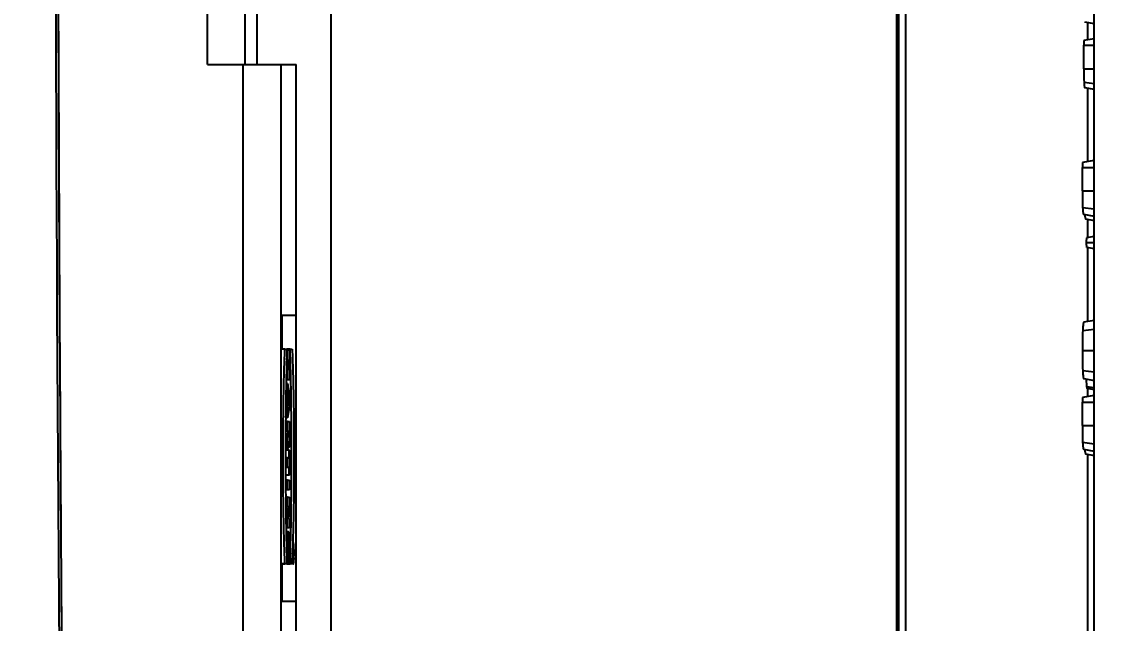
# Model space of a CAD drawing. Header units: millimetres. Extents: x 5828 to 6704, y 123 to 421.
# Drawn here: x 6439.602 to 6441.63, y 212.076 to 213.197 of the extents above; entities that cross this region are included whole.
import ezdxf

# ---------------------------------------------------------------- set-up
doc = ezdxf.new("R2010")
doc.units = ezdxf.units.MM
doc.layers.add('外形图', color=7, linetype='Continuous')
doc.layers.add('尺寸标注', color=7, linetype='Continuous')
doc.styles.add('微软雅黑', font='msyh.ttc', dxfattribs={"height": 1.5})
doc.dimstyles.new('尺寸标注_1_15比例', dxfattribs={"dimtxt": 1.5, "dimasz": 1.25, "dimexe": 0.5, "dimexo": 0.4, "dimgap": 0.5, "dimtad": 1, "dimdec": 1, "dimlfac": 15, "dimdsep": 46, "dimtxsty": '微软雅黑', "dimcen": 0.09, "dimadec": 0, "dimazin": 0, "dimtp": 0.01, "dimtm": 0.01, "dimtfac": 1, "dimtdec": 1, "dimtofl": 0, "dimtmove": 0, "dimatfit": 3, "dimfxl": 1, "dimtolj": 1, "dimarcsym": 0})

# ---------------------------------------------------------------- blocks, each defined once
blk = doc.blocks.new('*D791')
at = {"layer": 'Defpoints', "color": 0}
for p in [(6429.7498, 214.45), (6429.7498, 213.5834), (6447.9848, 213.5834)]:
    blk.add_point(p, dxfattribs=at)
at = {"layer": '尺寸标注', "color": 0, "lineweight": -2}
for p, q in [((6447.9848, 215.7), (6447.9848, 216.95)), ((6430.1498, 214.45), (6448.4848, 214.45)), ((6430.1498, 213.5834), (6448.4848, 213.5834)), ((6447.9848, 212.3334), (6447.9848, 208.1098))]:
    blk.add_line(p, q, dxfattribs=at)
at = {"layer": '尺寸标注', "color": 0}
for points in [[(6447.7765, 215.7), (6448.1932, 215.7), (6447.9848, 214.45)], [(6448.1932, 212.3334), (6447.7765, 212.3334), (6447.9848, 213.5834)]]:
    blk.add_solid(points, dxfattribs=at)
at = {"layer": '尺寸标注', "color": 0, "insert": (6446.7058, 209.5966), "char_height": 1.5, "attachment_point": 5, "rotation": 90, "style": '微软雅黑'}
blk.add_mtext('\\A1;13', dxfattribs=at)

msp = doc.modelspace()

# ---------------------------------------------------------------- linework, layer by layer
at = {"layer": '外形图', "color": 7, "linetype": 'Continuous'}
for p, q in [((6441.5988, 211.1685), (6441.5988, 213.5983)), ((6439.9475, 213.1167), (6439.9475, 213.4965)), ((6440.0175, 213.1167), (6440.0175, 213.4967)), ((6441.2305, 213.3168), (6441.2305, 211.4499)), ((6441.235, 211.455), (6441.235, 213.3117)), ((6441.2477, 211.4584), (6441.2477, 213.3084)), ((6440.0404, 213.1167), (6440.0404, 213.2167)), ((6440.177, 213.2167), (6440.177, 211.55)), ((6441.5808, 213.1966), (6441.5988, 213.1934)), ((6441.5867, 213.1628), (6441.5867, 213.1955)), ((6441.5988, 213.165), (6441.5795, 213.1616)), ((6441.5791, 213.1528), (6441.5988, 213.1528)), ((6441.5791, 213.1091), (6441.5791, 213.1528)), ((6439.9475, 213.1167), (6440.113, 213.1167)), ((6440.0141, 211.65), (6440.0141, 213.1167)), ((6440.0841, 213.1167), (6440.0841, 211.65)), ((6440.113, 211.65), (6440.113, 213.1167)), ((6441.5791, 213.1091), (6441.5988, 213.1091)), ((6441.5796, 213.0842), (6441.5988, 213.0818)), ((6441.5808, 213.0741), (6441.5988, 213.0709)), ((6441.5867, 212.9358), (6441.5867, 213.073)), ((6441.5765, 212.9253), (6441.5988, 212.9253)), ((6441.5765, 212.8816), (6441.5765, 212.9253)), ((6441.5988, 212.9379), (6441.5769, 212.9341)), ((6441.5765, 212.8816), (6441.5988, 212.8816)), ((6441.5771, 212.8505), (6441.5988, 212.8478)), ((6441.5786, 212.8378), (6441.5988, 212.8343)), ((6441.5826, 212.8291), (6441.5988, 212.8262)), ((6441.5867, 212.7945), (6441.5867, 212.8283)), ((6441.5839, 212.7853), (6441.5988, 212.7853)), ((6441.5988, 212.7966), (6441.5843, 212.7941)), ((6441.5843, 212.7766), (6441.5988, 212.774)), ((6441.5867, 212.6379), (6441.5867, 212.7761)), ((6440.0845, 212.65), (6440.1124, 212.65)), ((6440.0845, 212.1167), (6440.0845, 212.65)), ((6440.0858, 212.65), (6440.0858, 212.5868)), ((6440.1124, 212.65), (6440.1124, 212.1167)), ((6441.5988, 212.64), (6441.5791, 212.6366)), ((6441.5772, 212.6212), (6441.5988, 212.6238)), ((6440.0918, 212.5868), (6440.0845, 212.5868)), ((6440.0918, 212.5868), (6440.0956, 212.5868)), ((6440.0956, 212.5868), (6440.0955, 212.5851)), ((6440.0968, 212.5851), (6440.0955, 212.5851)), ((6440.1015, 212.5868), (6440.0956, 212.5868)), ((6440.0968, 212.5851), (6440.1002, 212.5851)), ((6440.0968, 212.567), (6440.0968, 212.5851)), ((6440.1002, 212.5851), (6440.1002, 212.567)), ((6440.1015, 212.5868), (6440.1052, 212.5868)), ((6441.5765, 212.5841), (6441.5988, 212.5841)), ((6440.0968, 212.567), (6440.095, 212.567)), ((6440.0981, 212.567), (6440.0968, 212.567)), ((6440.0981, 212.5474), (6440.0981, 212.567)), ((6440.1002, 212.567), (6440.099, 212.567)), ((6440.099, 212.567), (6440.099, 212.5474)), ((6440.0968, 212.5474), (6440.0945, 212.5474)), ((6440.0968, 212.5474), (6440.0981, 212.5474)), ((6440.0968, 212.5293), (6440.0968, 212.5474)), ((6440.099, 212.5474), (6440.1002, 212.5474)), ((6440.1002, 212.5474), (6440.1002, 212.5293)), ((6441.5772, 212.5469), (6441.5988, 212.5442)), ((6440.0941, 212.5293), (6440.094, 212.5228)), ((6440.0968, 212.5228), (6440.094, 212.5228)), ((6440.0968, 212.5293), (6440.0941, 212.5293)), ((6440.1002, 212.5293), (6440.0968, 212.5293)), ((6440.0968, 212.5049), (6440.0968, 212.5228)), ((6440.0968, 212.5228), (6440.1002, 212.5014)), ((6441.5791, 212.5316), (6441.5988, 212.5281)), ((6441.5838, 212.5307), (6441.5845, 212.517)), ((6441.5845, 212.517), (6441.5988, 212.5152)), ((6441.5848, 212.5141), (6441.5988, 212.5116)), ((6441.5867, 212.4983), (6441.5867, 212.5137)), ((6440.0968, 212.5049), (6440.0937, 212.5049)), ((6440.0973, 212.5016), (6440.0937, 212.5016)), ((6440.0973, 212.5016), (6440.0968, 212.5049)), ((6440.0973, 212.4814), (6440.0973, 212.5016)), ((6440.0981, 212.4859), (6440.0981, 212.4974)), ((6440.0991, 212.4917), (6440.0981, 212.4974)), ((6440.1002, 212.5014), (6440.1002, 212.4808)), ((6441.5988, 212.5004), (6441.5769, 212.4966)), ((6440.0973, 212.4814), (6440.0934, 212.4814)), ((6440.0968, 212.478), (6440.0934, 212.478)), ((6440.0968, 212.478), (6440.0973, 212.4814)), ((6440.1002, 212.4808), (6440.0968, 212.4583)), ((6440.0968, 212.4583), (6440.0968, 212.478)), ((6440.0991, 212.4917), (6440.0981, 212.4917)), ((6440.0981, 212.4859), (6440.0991, 212.4917)), ((6441.5765, 212.4878), (6441.5988, 212.4878)), ((6441.5765, 212.4441), (6441.5765, 212.4878)), ((6440.0932, 212.4583), (6440.0931, 212.4519)), ((6440.0968, 212.4583), (6440.0932, 212.4583)), ((6440.0968, 212.4338), (6440.093, 212.4338)), ((6440.0968, 212.4519), (6440.0931, 212.4519)), ((6440.0968, 212.4519), (6440.1002, 212.4519)), ((6440.0968, 212.4338), (6440.0968, 212.4519)), ((6440.098, 212.4338), (6440.0968, 212.4338)), ((6440.0968, 212.4208), (6440.098, 212.4338)), ((6440.0987, 212.4338), (6440.0994, 212.4338)), ((6440.1002, 212.4519), (6440.1002, 212.426)), ((6441.5765, 212.4441), (6441.5988, 212.4441)), ((6440.0968, 212.4208), (6440.0929, 212.4208)), ((6440.0968, 212.3989), (6440.0968, 212.4208)), ((6440.0982, 212.4152), (6440.0968, 212.3989)), ((6441.5771, 212.413), (6441.5988, 212.4103)), ((6440.0929, 212.4033), (6440.0929, 212.3989)), ((6440.0968, 212.3989), (6440.0929, 212.3989)), ((6440.0929, 212.3989), (6440.0929, 212.3981)), ((6440.0994, 212.3981), (6440.0929, 212.3981)), ((6440.0929, 212.3981), (6440.0929, 212.3839)), ((6440.0972, 212.4033), (6440.0992, 212.4033)), ((6440.0994, 212.3981), (6440.1002, 212.3981)), ((6440.0994, 212.3839), (6440.0994, 212.3981)), ((6440.1002, 212.3981), (6440.1002, 212.3517)), ((6441.5786, 212.4003), (6441.5988, 212.3968)), ((6440.0968, 212.3839), (6440.0929, 212.3839)), ((6440.0968, 212.3839), (6440.0994, 212.3839)), ((6440.0968, 212.3659), (6440.0968, 212.3839)), ((6441.5826, 212.3916), (6441.5988, 212.3887)), ((6441.5867, 211.4584), (6441.5867, 212.3908)), ((6440.0968, 212.3659), (6440.0929, 212.3659)), ((6440.0929, 212.3658), (6440.0929, 212.3517)), ((6440.0994, 212.3517), (6440.0929, 212.3517)), ((6440.0929, 212.3517), (6440.093, 212.3425)), ((6440.0994, 212.3659), (6440.0968, 212.3659)), ((6440.0994, 212.3517), (6440.0994, 212.3659)), ((6440.1002, 212.3517), (6440.0994, 212.3517)), ((6440.0968, 212.3426), (6440.093, 212.3426)), ((6440.0968, 212.3426), (6440.1002, 212.3426)), ((6440.0968, 212.3245), (6440.0968, 212.3426)), ((6440.1002, 212.3426), (6440.1002, 212.3245)), ((6440.0968, 212.3245), (6440.0931, 212.3245)), ((6440.0931, 212.3245), (6440.0932, 212.3109)), ((6440.0968, 212.3109), (6440.0932, 212.3109)), ((6440.1002, 212.3245), (6440.0968, 212.3245)), ((6440.0968, 212.3109), (6440.1002, 212.3109)), ((6440.0968, 212.2935), (6440.0968, 212.3109)), ((6440.1002, 212.3109), (6440.1002, 212.2878)), ((6440.0968, 212.2935), (6440.0934, 212.2935)), ((6440.0987, 212.294), (6440.0968, 212.2935)), ((6440.0968, 212.2765), (6440.0987, 212.294)), ((6440.0968, 212.2765), (6440.0936, 212.2765)), ((6440.0968, 212.2536), (6440.0968, 212.2765)), ((6440.099, 212.271), (6440.0983, 212.271)), ((6440.0983, 212.2703), (6440.099, 212.271)), ((6440.0984, 212.271), (6440.0983, 212.2703)), ((6440.1002, 212.2878), (6440.0984, 212.271)), ((6440.099, 212.271), (6440.1002, 212.271)), ((6440.1002, 212.271), (6440.1002, 212.2536)), ((6440.0968, 212.2536), (6440.094, 212.2536)), ((6440.094, 212.2535), (6440.0941, 212.2459)), ((6440.1002, 212.2536), (6440.0968, 212.2536)), ((6440.0984, 212.246), (6440.0941, 212.246)), ((6440.0942, 212.2428), (6440.0976, 212.2428)), ((6440.1062, 212.2129), (6440.106, 212.2086)), ((6440.1064, 212.2199), (6440.1062, 212.2129)), ((6440.1065, 212.2255), (6440.1064, 212.2199)), ((6440.1076, 212.2255), (6440.1065, 212.2255)), ((6440.1072, 212.213), (6440.107, 212.213)), ((6440.1072, 212.213), (6440.1081, 212.213)), ((6440.1072, 212.2086), (6440.1072, 212.213)), ((6440.1081, 212.213), (6440.1081, 212.2047)), ((6440.0976, 212.2066), (6440.0987, 212.2066)), ((6440.0987, 212.2066), (6440.0987, 212.1885)), ((6440.1002, 212.1992), (6440.1002, 212.198)), ((6440.1057, 212.1992), (6440.1057, 212.198)), ((6440.106, 212.2086), (6440.1059, 212.2059)), ((6440.1066, 212.2036), (6440.1066, 212.2032)), ((6440.1067, 212.1981), (6440.1067, 212.198)), ((6440.1072, 212.2086), (6440.1069, 212.2086)), ((6440.1069, 212.2063), (6440.1069, 212.2059)), ((6440.1069, 212.2038), (6440.1069, 212.2041)), ((6440.1069, 212.2036), (6440.1069, 212.2038)), ((6440.1072, 212.2028), (6440.1069, 212.2028)), ((6440.1075, 212.2086), (6440.1072, 212.2086)), ((6440.1072, 212.2028), (6440.1075, 212.2086)), ((6440.1072, 212.198), (6440.1072, 212.2028)), ((6440.1075, 212.2036), (6440.1073, 212.1992)), ((6440.1078, 212.1992), (6440.1073, 212.1992)), ((6440.1077, 212.2086), (6440.1079, 212.2086)), ((6440.1077, 212.2063), (6440.1077, 212.2086)), ((6440.1079, 212.2063), (6440.1077, 212.2063)), ((6440.1077, 212.2063), (6440.1077, 212.2053)), ((6440.1079, 212.2086), (6440.1079, 212.2063)), ((6440.1084, 212.2059), (6440.1084, 212.2063)), ((6440.1084, 212.2041), (6440.1084, 212.2038)), ((6440.1084, 212.2038), (6440.1084, 212.2036)), ((6440.1087, 212.2059), (6440.1087, 212.2063)), ((6440.1087, 212.2041), (6440.1087, 212.2047)), ((6440.0845, 212.1868), (6440.0918, 212.1868)), ((6440.1076, 212.1863), (6440.0845, 212.1863)), ((6440.0858, 212.1863), (6440.0858, 212.1167)), ((6440.0956, 212.1868), (6440.0918, 212.1868)), ((6440.0955, 212.1892), (6440.0955, 212.1885)), ((6440.097, 212.1885), (6440.0955, 212.1885)), ((6440.0955, 212.1885), (6440.0956, 212.1868)), ((6440.0956, 212.1868), (6440.1015, 212.1868)), ((6440.0987, 212.1885), (6440.097, 212.1885)), ((6440.0993, 212.1892), (6440.0987, 212.1892)), ((6440.1001, 212.1892), (6440.0993, 212.1892)), ((6440.1052, 212.1867), (6440.1015, 212.1868)), ((6440.1124, 212.1167), (6440.0845, 212.1167))]:
    msp.add_line(p, q, dxfattribs=at)
msp.add_lwpolyline([(6439.6854, 211.15), (6439.6822, 211.4464), (6439.6793, 211.7456), (6439.6767, 212.046), (6439.6746, 212.3474), (6439.6728, 212.6497), (6439.6713, 212.9526), (6439.6702, 213.2562), (6439.6695, 213.5601), (6439.6691, 213.8643), (6439.6691, 214.1686), (6439.6695, 214.4728), (6439.6702, 214.7769), (6439.6713, 215.0805), (6439.6728, 215.3836), (6439.6746, 215.6859), (6439.6767, 215.9874), (6439.6793, 216.2878), (6439.6822, 216.5869), (6439.6854, 216.8835)], dxfattribs=at)
for centre, radius, start, end in [((6444.0081, 212.4624), 3.9145, 178.2038, 178.4687), ((6444.6883, 212.4439), 4.5949, 178.4649, 178.7096), ((6445.3587, 212.4285), 5.2655, 178.7061, 178.9026), ((6447.0063, 212.3988), 6.9134, 178.97222, 179.50687), ((6448.1289, 212.3876), 8.0361, 179.67025, 179.88825), ((6447.9666, 212.3885), 7.8737, 179.53873, 179.67039), ((6448.1624, 212.3874), 8.0695, 180.02432, 180.15284), ((6447.8843, 212.3861), 7.7914, 180.32059, 180.45325), ((6447.779, 212.3853), 7.6861, 180.55449, 180.68409), ((6447.6091, 212.3832), 7.5162, 180.68398, 180.85568), ((6446.94, 212.3734), 6.8471, 180.85693, 181.00289), ((6445.0156, 212.3368), 4.9223, 181.0575, 181.7192), ((6439.3758, 212.2098), 0.7245, 0.2483, 1.2427), ((6439.0871, 212.2076), 1.0131, 0.0578, 0.3047), ((6440.4403, 212.2063), 0.3337, 178.8463, 179.5977), ((6440.4035, 212.207), 0.2969, 178.6983, 178.8402), ((6440.3174, 212.2066), 0.2105, 178.2773, 179.4675), ((6440.2689, 212.2081), 0.162, 177.9613, 178.2578), ((6439.931, 212.2076), 0.1774, 1.4404, 2.0219), ((6439.8712, 212.2062), 0.2372, 0.4414, 1.4087), ((6439.8119, 212.207), 0.2967, 1.163, 1.3017), ((6439.7647, 212.2061), 0.3439, 0.4076, 1.1455), ((6438.6431, 212.2095), 1.4571, 359.2001, 359.5477), ((6438.8999, 212.2076), 1.2004, 359.6014, 0.0488), ((6437.1831, 212.3035), 2.9244, 357.7116, 357.9316), ((6436.8196, 212.3166), 3.2882, 357.9534, 358.0713), ((6440.4781, 212.2059), 0.3715, 179.5832, 180.001), ((6440.4793, 212.2059), 0.3727, 179.9995, 180.3497), ((6440.4459, 212.2056), 0.3393, 180.4055, 181.2748), ((6440.3627, 212.206), 0.2557, 179.417, 179.55), ((6440.3711, 212.2059), 0.2642, 179.5508, 179.9225), ((6440.3722, 212.2059), 0.2653, 179.9992, 180.403), ((6440.3242, 212.2054), 0.2173, 180.4581, 181.617), ((6440.2729, 212.2039), 0.1659, 181.6315, 182.0374), ((6440.066, 212.2063), 0.0419, 359.4613, 0.0017), ((6439.873, 212.2056), 0.2353, 358.5903, 359.5045), ((6439.9309, 212.2043), 0.1774, 357.9766, 358.5621), ((6439.8442, 212.2059), 0.2642, 0.0774, 0.4492), ((6439.8418, 212.2059), 0.2666, 359.7412, 0.0001), ((6439.8455, 212.2059), 0.2629, 359.5968, 359.7413), ((6439.7596, 212.2057), 0.349, 359.1616, 359.5922), ((6439.7849, 212.2053), 0.3237, 358.9145, 359.1612), ((6439.7375, 212.2059), 0.3712, 0.0607, 0.4112), ((6439.7344, 212.2059), 0.3742, 359.821, 0), ((6439.7411, 212.2059), 0.3676, 359.5881, 359.7188)]:
    msp.add_arc(centre, radius, start, end, dxfattribs=at)
msp.add_ellipse((6440.3703, 214.0167), major_axis=(0, 13.4821), ratio=0.052408, start_param=1.354859, end_param=1.786734, dxfattribs=at)
for points, knots in [([(6439.6853, 211.15), (6439.6799, 211.6249), (6439.6717, 212.5805), (6439.6677, 214.0167), (6439.6717, 215.4529), (6439.6799, 216.4085), (6439.6853, 216.8835)], [0, 0, 0, 0, 0.248536, 0.5, 0.751464, 1, 1, 1, 1]), ([(6441.5795, 213.1616), (6441.5795, 213.1615), (6441.5794, 213.1613), (6441.5793, 213.161), (6441.5793, 213.1602), (6441.5792, 213.1591), (6441.5791, 213.1577), (6441.5791, 213.1556), (6441.5791, 213.1539), (6441.5791, 213.1528)], [0, 0, 0, 0, 0.017238, 0.062121, 0.145094, 0.270706, 0.431866, 0.614066, 1, 1, 1, 1]), ([(6441.5791, 213.1091), (6441.5791, 213.1068), (6441.5791, 213.0985), (6441.5793, 213.0902), (6441.5796, 213.0842)], [0, 0, 0, 0, 0.273861, 1, 1, 1, 1]), ([(6441.5796, 213.0842), (6441.5797, 213.0828), (6441.5798, 213.0807), (6441.58, 213.0782), (6441.5801, 213.0768), (6441.5803, 213.0756), (6441.5805, 213.0748), (6441.5806, 213.0743), (6441.5807, 213.0741), (6441.5808, 213.0741)], [0, 0, 0, 0, 0.418932, 0.591269, 0.73446, 0.84641, 0.926565, 0.976216, 1, 1, 1, 1]), ([(6441.5769, 212.9341), (6441.5769, 212.934), (6441.5768, 212.9338), (6441.5767, 212.9335), (6441.5766, 212.9327), (6441.5766, 212.9316), (6441.5765, 212.9302), (6441.5765, 212.9281), (6441.5765, 212.9264), (6441.5765, 212.9253)], [0, 0, 0, 0, 0.017238, 0.062121, 0.145094, 0.270706, 0.431866, 0.614066, 1, 1, 1, 1]), ([(6441.5765, 212.8816), (6441.5765, 212.876), (6441.5766, 212.8656), (6441.5769, 212.8553), (6441.5771, 212.8505)], [0, 0, 0, 0, 0.539095, 1, 1, 1, 1]), ([(6441.5771, 212.8505), (6441.5772, 212.8487), (6441.5773, 212.8462), (6441.5776, 212.8431), (6441.5778, 212.8413), (6441.578, 212.8399), (6441.5782, 212.8388), (6441.5784, 212.8382), (6441.5785, 212.8378), (6441.5786, 212.8378)], [0, 0, 0, 0, 0.414606, 0.583969, 0.725776, 0.838701, 0.921828, 0.974885, 1, 1, 1, 1]), ([(6441.5811, 212.8374), (6441.5812, 212.8361), (6441.5814, 212.834), (6441.5817, 212.8314), (6441.582, 212.8299), (6441.5823, 212.8292), (6441.5825, 212.8291), (6441.5826, 212.8291)], [0, 0, 0, 0, 0.4359, 0.742818, 0.923569, 0.972207, 1, 1, 1, 1]), ([(6441.5843, 212.7941), (6441.5843, 212.794), (6441.5842, 212.7938), (6441.5841, 212.7935), (6441.5841, 212.7927), (6441.584, 212.7916), (6441.5839, 212.7902), (6441.5839, 212.7881), (6441.5839, 212.7864), (6441.5839, 212.7853)], [0, 0, 0, 0, 0.017238, 0.062121, 0.145094, 0.270706, 0.431866, 0.614066, 1, 1, 1, 1]), ([(6441.5839, 212.7853), (6441.5839, 212.7842), (6441.5839, 212.7825), (6441.5839, 212.7804), (6441.584, 212.779), (6441.5841, 212.7779), (6441.5841, 212.7772), (6441.5842, 212.7768), (6441.5843, 212.7766), (6441.5843, 212.7766)], [0, 0, 0, 0, 0.385961, 0.568168, 0.72933, 0.85493, 0.937891, 0.982767, 1, 1, 1, 1]), ([(6441.5791, 212.6366), (6441.579, 212.6365), (6441.5787, 212.6361), (6441.5785, 212.6354), (6441.5783, 212.6341), (6441.578, 212.6324), (6441.5778, 212.6302), (6441.5775, 212.6264), (6441.5774, 212.6233), (6441.5772, 212.6212)], [0, 0, 0, 0, 0.023899, 0.074386, 0.155767, 0.268896, 0.412749, 0.58486, 1, 1, 1, 1]), ([(6441.5772, 212.6212), (6441.577, 212.6155), (6441.5766, 212.6031), (6441.5765, 212.5907), (6441.5765, 212.5841)], [0, 0, 0, 0, 0.460706, 1, 1, 1, 1]), ([(6440.0918, 212.1868), (6440.0912, 212.2019), (6440.0902, 212.2334), (6440.0892, 212.2823), (6440.0885, 212.3339), (6440.0882, 212.4041), (6440.0888, 212.4735), (6440.0902, 212.5402), (6440.0912, 212.5717), (6440.0918, 212.5868)], [0, 0, 0, 0, 0.113095, 0.236592, 0.3666, 0.499979, 0.763259, 0.886762, 1, 1, 1, 1]), ([(6440.1015, 212.1868), (6440.1025, 212.2189), (6440.1038, 212.2856), (6440.1044, 212.3867), (6440.1039, 212.4723), (6440.1028, 212.539), (6440.102, 212.5712), (6440.1015, 212.5868)], [0, 0, 0, 0, 0.241097, 0.500014, 0.758676, 0.882902, 1, 1, 1, 1]), ([(6440.1052, 212.5868), (6440.1058, 212.5734), (6440.1067, 212.5455), (6440.1077, 212.5023), (6440.1084, 212.4567), (6440.1088, 212.3939), (6440.1085, 212.3167), (6440.1074, 212.2553), (6440.1065, 212.2255)], [0, 0, 0, 0, 0.111069, 0.23178, 0.358817, 0.489745, 0.752736, 1, 1, 1, 1]), ([(6441.5765, 212.5841), (6441.5765, 212.5774), (6441.5766, 212.565), (6441.577, 212.5526), (6441.5772, 212.5469)], [0, 0, 0, 0, 0.539193, 1, 1, 1, 1]), ([(6441.5772, 212.5469), (6441.5774, 212.5447), (6441.5775, 212.5417), (6441.5778, 212.5379), (6441.578, 212.5357), (6441.5783, 212.534), (6441.5785, 212.5327), (6441.5787, 212.532), (6441.579, 212.5316), (6441.5791, 212.5316)], [0, 0, 0, 0, 0.416211, 0.58842, 0.732111, 0.844909, 0.92592, 0.97614, 1, 1, 1, 1]), ([(6441.5845, 212.517), (6441.5845, 212.5166), (6441.5845, 212.5159), (6441.5846, 212.5151), (6441.5846, 212.5146), (6441.5847, 212.5143), (6441.5847, 212.5142), (6441.5847, 212.5141), (6441.5848, 212.5141)], [0, 0, 0, 0, 0.392897, 0.709849, 0.829768, 0.918845, 0.975042, 1, 1, 1, 1]), ([(6441.5769, 212.4966), (6441.5769, 212.4965), (6441.5768, 212.4963), (6441.5767, 212.496), (6441.5766, 212.4952), (6441.5766, 212.4941), (6441.5765, 212.4927), (6441.5765, 212.4906), (6441.5765, 212.4889), (6441.5765, 212.4878)], [0, 0, 0, 0, 0.017238, 0.062121, 0.145094, 0.270706, 0.431866, 0.614066, 1, 1, 1, 1]), ([(6440.0987, 212.4338), (6440.0987, 212.4332), (6440.0987, 212.4319), (6440.0987, 212.4299), (6440.0987, 212.428), (6440.0987, 212.4262), (6440.0988, 212.4246), (6440.0989, 212.4236), (6440.0989, 212.423), (6440.099, 212.4227), (6440.099, 212.4225), (6440.0991, 212.4224), (6440.0991, 212.4224)], [0, 0, 0, 0, 0.17147, 0.34349, 0.514907, 0.676504, 0.816113, 0.92053, 0.955722, 0.9797, 0.993776, 1, 1, 1, 1]), ([(6440.0991, 212.4224), (6440.0991, 212.4224), (6440.0992, 212.4225), (6440.0992, 212.4227), (6440.0993, 212.423), (6440.0993, 212.4236), (6440.0994, 212.4247), (6440.0994, 212.4263), (6440.0995, 212.4281), (6440.0995, 212.43), (6440.0995, 212.4319), (6440.0995, 212.4332), (6440.0994, 212.4338)], [0, 0, 0, 0, 0.006161, 0.020344, 0.044658, 0.080483, 0.187858, 0.330516, 0.492444, 0.662355, 0.83158, 1, 1, 1, 1]), ([(6441.5765, 212.4441), (6441.5765, 212.4385), (6441.5766, 212.4281), (6441.5769, 212.4178), (6441.5771, 212.413)], [0, 0, 0, 0, 0.539095, 1, 1, 1, 1]), ([(6440.0992, 212.4033), (6440.0992, 212.4033), (6440.0991, 212.4033), (6440.099, 212.4036), (6440.0989, 212.4042), (6440.0987, 212.4052), (6440.0986, 212.4065), (6440.0985, 212.4082), (6440.0984, 212.4103), (6440.0983, 212.4126), (6440.0982, 212.4143), (6440.0982, 212.4152)], [0, 0, 0, 0, 0.007736, 0.022146, 0.074193, 0.156993, 0.269322, 0.410861, 0.581588, 0.779619, 1, 1, 1, 1]), ([(6440.1002, 212.426), (6440.1002, 212.4246), (6440.1002, 212.4218), (6440.1002, 212.4178), (6440.1001, 212.4139), (6440.1, 212.4105), (6440.0998, 212.408), (6440.0997, 212.4063), (6440.0996, 212.4052), (6440.0995, 212.4044), (6440.0994, 212.4038), (6440.0993, 212.4035), (6440.0992, 212.4033), (6440.0992, 212.4033)], [0, 0, 0, 0, 0.184969, 0.36574, 0.534491, 0.685656, 0.813967, 0.867888, 0.913787, 0.950515, 0.97699, 0.993028, 1, 1, 1, 1]), ([(6441.5771, 212.413), (6441.5772, 212.4112), (6441.5773, 212.4087), (6441.5776, 212.4056), (6441.5778, 212.4038), (6441.578, 212.4024), (6441.5782, 212.4013), (6441.5784, 212.4007), (6441.5785, 212.4003), (6441.5786, 212.4003)], [0, 0, 0, 0, 0.414606, 0.583969, 0.725775, 0.838701, 0.921828, 0.974885, 1, 1, 1, 1]), ([(6441.5811, 212.3999), (6441.5812, 212.3986), (6441.5814, 212.3965), (6441.5817, 212.3939), (6441.582, 212.3924), (6441.5823, 212.3917), (6441.5825, 212.3916), (6441.5826, 212.3916)], [0, 0, 0, 0, 0.4359, 0.742818, 0.923569, 0.972207, 1, 1, 1, 1]), ([(6440.097, 212.1885), (6440.0969, 212.1934), (6440.0967, 212.2034), (6440.0967, 212.2159), (6440.0968, 212.2257), (6440.097, 212.2325), (6440.0972, 212.2381), (6440.0974, 212.2414), (6440.0976, 212.2428)], [0, 0, 0, 0, 0.2707, 0.551734, 0.688861, 0.816676, 0.924861, 1, 1, 1, 1]), ([(6440.0976, 212.2428), (6440.0976, 212.2432), (6440.0978, 212.244), (6440.098, 212.245), (6440.0981, 212.2456), (6440.0983, 212.246), (6440.0984, 212.246)], [0, 0, 0, 0, 0.41752, 0.720516, 0.911088, 1, 1, 1, 1]), ([(6440.0984, 212.246), (6440.0985, 212.246), (6440.0986, 212.2458), (6440.0988, 212.2454), (6440.099, 212.2444), (6440.0992, 212.2428), (6440.0995, 212.2404), (6440.0997, 212.2375), (6440.0998, 212.2339), (6440.1, 212.2299), (6440.1001, 212.227), (6440.1001, 212.2255)], [0, 0, 0, 0, 0.007438, 0.020692, 0.070058, 0.151712, 0.265643, 0.410854, 0.584438, 0.782728, 1, 1, 1, 1]), ([(6440.0985, 212.2264), (6440.0984, 212.2264), (6440.0983, 212.2263), (6440.0982, 212.2259), (6440.098, 212.2249), (6440.0979, 212.2232), (6440.0977, 212.2207), (6440.0976, 212.2176), (6440.0976, 212.214), (6440.0976, 212.2103), (6440.0976, 212.2078), (6440.0976, 212.2066)], [0, 0, 0, 0, 0.006165, 0.018498, 0.06595, 0.150539, 0.278417, 0.442535, 0.624879, 0.812358, 1, 1, 1, 1]), ([(6440.0993, 212.1892), (6440.0993, 212.1911), (6440.0994, 212.1951), (6440.0994, 212.2011), (6440.0994, 212.2071), (6440.0994, 212.2121), (6440.0994, 212.216), (6440.0993, 212.2187), (6440.0992, 212.2211), (6440.0991, 212.2231), (6440.099, 212.2245), (6440.0988, 212.2255), (6440.0987, 212.2261), (6440.0985, 212.2264), (6440.0985, 212.2264)], [0, 0, 0, 0, 0.157354, 0.319083, 0.481684, 0.643589, 0.721831, 0.794869, 0.859386, 0.912143, 0.951529, 0.977947, 0.993434, 1, 1, 1, 1]), ([(6440.1076, 212.2255), (6440.1076, 212.2255), (6440.1075, 212.2255), (6440.1074, 212.2252), (6440.1073, 212.2246), (6440.1072, 212.2236), (6440.1071, 212.2222), (6440.1069, 212.2205), (6440.1068, 212.2185), (6440.1068, 212.2162), (6440.1067, 212.2146), (6440.1067, 212.2137)], [0, 0, 0, 0, 0.007612, 0.022019, 0.075073, 0.160715, 0.277496, 0.423088, 0.594493, 0.788145, 1, 1, 1, 1]), ([(6440.1076, 212.2199), (6440.1076, 212.2199), (6440.1075, 212.2198), (6440.1075, 212.2195), (6440.1074, 212.2189), (6440.1073, 212.2183), (6440.1072, 212.2174), (6440.1071, 212.2159), (6440.1071, 212.2147), (6440.107, 212.2138)], [0, 0, 0, 0, 0.022048, 0.073927, 0.15743, 0.271786, 0.415475, 0.586456, 1, 1, 1, 1]), ([(6440.1086, 212.2137), (6440.1086, 212.2146), (6440.1085, 212.2162), (6440.1084, 212.2185), (6440.1083, 212.2205), (6440.1082, 212.2222), (6440.1081, 212.2236), (6440.108, 212.2246), (6440.1078, 212.2252), (6440.1077, 212.2255), (6440.1077, 212.2255), (6440.1076, 212.2255)], [0, 0, 0, 0, 0.211855, 0.405507, 0.576912, 0.722504, 0.839285, 0.924927, 0.977981, 0.992388, 1, 1, 1, 1]), ([(6440.1083, 212.2138), (6440.1082, 212.2147), (6440.1082, 212.2159), (6440.1081, 212.2174), (6440.108, 212.2183), (6440.1079, 212.2189), (6440.1078, 212.2195), (6440.1078, 212.2198), (6440.1077, 212.2199), (6440.1076, 212.2199)], [0, 0, 0, 0, 0.413541, 0.584522, 0.728211, 0.842569, 0.926073, 0.977952, 1, 1, 1, 1]), ([(6440.1067, 212.198), (6440.1067, 212.1971), (6440.1068, 212.1955), (6440.1068, 212.1933), (6440.1069, 212.1913), (6440.1071, 212.1896), (6440.1072, 212.1882), (6440.1073, 212.1872), (6440.1074, 212.1866), (6440.1075, 212.1863), (6440.1076, 212.1863), (6440.1076, 212.1863)], [0, 0, 0, 0, 0.212036, 0.405755, 0.577147, 0.722679, 0.839383, 0.924957, 0.977969, 0.992373, 1, 1, 1, 1]), ([(6440.1076, 212.1919), (6440.1076, 212.1919), (6440.1075, 212.1921), (6440.1075, 212.1924), (6440.1074, 212.1929), (6440.1073, 212.1936), (6440.1072, 212.1945), (6440.1071, 212.196), (6440.1071, 212.1972), (6440.107, 212.198)], [0, 0, 0, 0, 0.02205, 0.073927, 0.157426, 0.271779, 0.415466, 0.586446, 1, 1, 1, 1]), ([(6440.1078, 212.1992), (6440.1078, 212.1992), (6440.1078, 212.1994), (6440.1077, 212.1996), (6440.1077, 212.2), (6440.1076, 212.2005), (6440.1076, 212.2012), (6440.1076, 212.2022), (6440.1076, 212.203), (6440.1075, 212.2036)], [0, 0, 0, 0, 0.021283, 0.076305, 0.165065, 0.28524, 0.433433, 0.605359, 1, 1, 1, 1]), ([(6440.1076, 212.1863), (6440.1077, 212.1863), (6440.1077, 212.1864), (6440.1079, 212.1867), (6440.108, 212.1873), (6440.1081, 212.1884), (6440.1082, 212.1899), (6440.1084, 212.1918), (6440.1085, 212.1941), (6440.1085, 212.1965), (6440.1086, 212.1983), (6440.1086, 212.1992)], [0, 0, 0, 0, 0.007452, 0.021912, 0.075481, 0.161969, 0.27968, 0.425987, 0.597538, 0.790365, 1, 1, 1, 1]), ([(6440.1083, 212.198), (6440.1082, 212.1972), (6440.1082, 212.196), (6440.1081, 212.1945), (6440.108, 212.1936), (6440.1079, 212.1929), (6440.1078, 212.1924), (6440.1078, 212.1921), (6440.1077, 212.1919), (6440.1076, 212.1919)], [0, 0, 0, 0, 0.413554, 0.584534, 0.728221, 0.842574, 0.926073, 0.97795, 1, 1, 1, 1]), ([(6440.1077, 212.2053), (6440.1077, 212.2051), (6440.1077, 212.2048), (6440.1078, 212.2044), (6440.1078, 212.2042)], [0, 0, 0, 0, 0.322821, 1, 1, 1, 1]), ([(6440.1081, 212.2047), (6440.1081, 212.2043), (6440.1081, 212.2034), (6440.1081, 212.2022), (6440.1081, 212.2013), (6440.108, 212.2007), (6440.108, 212.2003), (6440.108, 212.1999), (6440.1079, 212.1996), (6440.1079, 212.1993), (6440.1078, 212.1992)], [0, 0, 0, 0, 0.250114, 0.500243, 0.625263, 0.750418, 0.812931, 0.875237, 0.93817, 1, 1, 1, 1]), ([(6440.1078, 212.2042), (6440.1078, 212.2042), (6440.1078, 212.2041), (6440.1078, 212.2041), (6440.1078, 212.2041)], [0, 0, 0, 0, 0.72343, 1, 1, 1, 1]), ([(6440.1078, 212.2041), (6440.1078, 212.2041), (6440.1079, 212.2041), (6440.1079, 212.2042), (6440.1079, 212.2042)], [0, 0, 0, 0, 0.276609, 1, 1, 1, 1]), ([(6440.1079, 212.2042), (6440.1079, 212.2044), (6440.1079, 212.205), (6440.1079, 212.2056), (6440.1079, 212.2059)], [0, 0, 0, 0, 0.390923, 1, 1, 1, 1])]:
    msp.add_open_spline(points, degree=3, knots=knots, dxfattribs=at)

# ---------------------------------------------------------------- dimensions: what is measured, and where the dimension line sits
at = {"layer": '尺寸标注'}
dim = msp.add_linear_dim(base=(6447.9848, 213.5834), p1=(6429.7498, 214.45), p2=(6429.7498, 213.5834), angle=90, dimstyle='尺寸标注_1_15比例', dxfattribs=at)
dim.commit()
dim.dimension.update_dxf_attribs({"geometry": '*D791', "text_midpoint": (6446.7058, 209.5966)})

doc.saveas('drawing.dxf')
